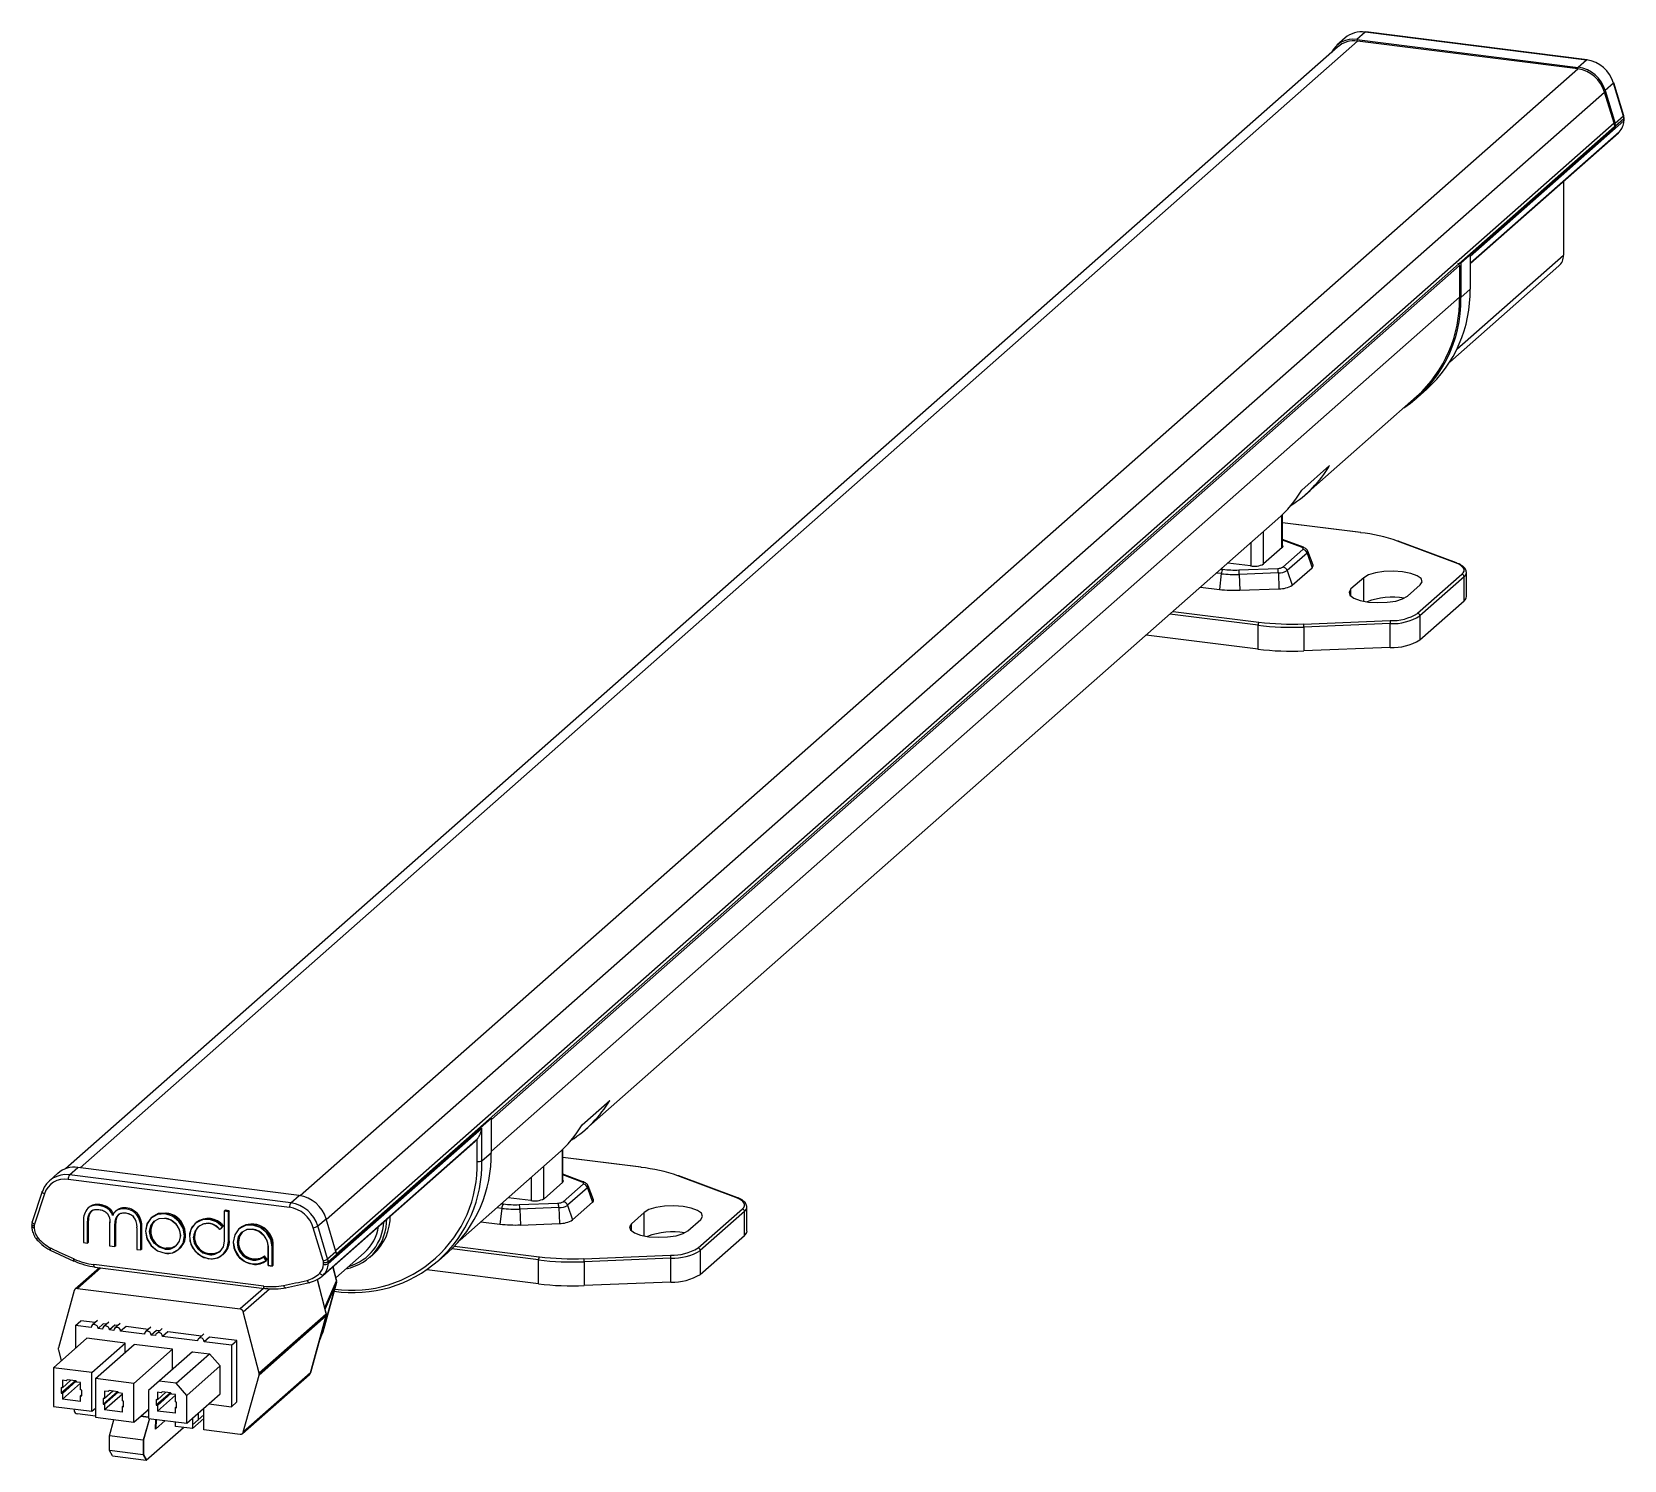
# Paper-space layout '_Dimetric' of a CAD drawing. Header units: millimetres. Extents: x -66 to 66, y -65 to 53.
import ezdxf

# ---------------------------------------------------------------- set-up
doc = ezdxf.new("R2010")
doc.units = ezdxf.units.MM

psp = doc.layouts.new('_Dimetric')

# ---------------------------------------------------------------- linework, layer by layer
at = {"color": 7, "linetype": 'Continuous', "lineweight": 25}
for p, q in [((44.47, 52.98), (43.78, 52.37)), ((62.8, 50.67), (44.47, 52.98)), ((62.84, 50.69), (44.51, 53)), ((42.18, 51.74), (-63.11, -41.11)), ((42.82, 52.5), (42.13, 51.89)), ((43.78, 52.37), (62.11, 50.06)), ((62.06, 49.93), (43.83, 52.22)), ((62.8, 50.67), (62.11, 50.06)), ((65.87, 46.06), (65.05, 48.78)), ((65.07, 45.43), (64.28, 48.01)), ((65.03, 48.75), (64.34, 48.14)), ((64.34, 48.14), (65.16, 45.42)), ((65.85, 46.03), (65.03, 48.75)), ((-40.7, -48.15), (65.1, 45.16)), ((65.2, 45.15), (52.38, 33.85)), ((53.16, 34.41), (65.89, 45.63)), ((65.2, 45.15), (65.1, 45.16)), ((65.85, 46.03), (65.16, 45.42)), ((65.89, 45.79), (65.2, 45.19)), ((65.2, 45.19), (65.2, 45.15)), ((65.91, 45.83), (65.87, 46.06)), ((65.89, 45.63), (65.89, 45.79)), ((65.91, 45.67), (65.91, 45.83)), ((53.18, 33.84), (65.44, 44.65)), ((65.44, 44.65), (65.5, 44.71)), ((60.89, 40.64), (60.89, 34.51)), ((53.16, 34.41), (53.16, 31.7)), ((53.16, 34.41), (53.16, 34.22)), ((51.47, 25.66), (60.51, 33.63)), ((52.29, 33.86), (52.38, 33.85)), ((52.29, 33.67), (52.29, 31.03)), ((52.38, 33.85), (52.38, 31.02)), ((53.18, 31.74), (53.18, 34.22)), ((53.16, 31.7), (52.38, 31.02)), ((39.53, 14.7), (48.73, 22.81)), ((48.79, 22.74), (49.57, 23.42)), ((41.52, 17.09), (39.22, 15.06)), ((-20.04, -37.83), (37.24, 12.68)), ((37.63, 10.34), (37.63, 13.05)), ((44.1, 11.56), (37.63, 12.37)), ((39.35, 10.33), (37.63, 10.97)), ((51.95, 9.05), (47.14, 10.85)), ((52.02, 9.05), (47.21, 10.84)), ((37.61, 10.32), (36.06, 8.95)), ((37.66, 8.7), (39.31, 10.16)), ((39.66, 9.86), (38.01, 8.41)), ((39.66, 9.86), (40.08, 8.64)), ((40.16, 8.86), (39.71, 10.01)), ((32.56, 8.15), (32.4, 6.84)), ((34.98, 8.79), (33.09, 9.02)), ((34.01, 8.46), (37.23, 8.59)), ((37.28, 8.22), (34.05, 8.09)), ((34.05, 8.09), (34.1, 6.77)), ((37.28, 8.22), (37.33, 6.9)), ((38.01, 8.41), (38.43, 7.19)), ((38.43, 7.19), (40.08, 8.64)), ((48.81, 4.87), (52.48, 8.1)), ((52.86, 6.26), (52.86, 8.24)), ((30.84, 7.04), (32.4, 6.84)), ((34.1, 6.77), (37.33, 6.9)), ((44.35, 7.81), (43.28, 6.88)), ((47.96, 6.29), (49.02, 7.22)), ((52.66, 7.89), (49, 4.65)), ((52.66, 5.91), (52.66, 7.89)), ((49, 2.67), (52.66, 5.91)), ((39.36, 3.98), (46.53, 4.27)), ((46.55, 4.02), (39.38, 3.73)), ((46.55, 2.04), (46.55, 4.02)), ((49, 4.65), (49, 2.67)), ((35.6, 1.9), (26.34, 3.07)), ((35.6, 1.9), (35.6, 3.88)), ((39.38, 3.73), (39.38, 1.75)), ((46.55, 2.04), (39.38, 1.75)), ((-20.35, -37.48), (-18.05, -35.45)), ((-41.38, -48.97), (-28.65, -37.74)), ((-27.87, -36.93), (-40.69, -48.24)), ((-28.65, -40.45), (-28.65, -37.74)), ((-27.97, -36.92), (-27.87, -36.93)), ((-27.87, -39.76), (-27.87, -36.93)), ((-41.82, -49.95), (-29.2, -38.82)), ((-41.77, -49.89), (-29.14, -38.76)), ((-29.2, -38.82), (-29.14, -38.76)), ((-29.04, -40.51), (-29.04, -38.65)), ((-21.94, -42.21), (-21.94, -39.49)), ((-30.46, -47.03), (-22.34, -39.86)), ((-28.65, -40.45), (-27.87, -39.76)), ((-15.46, -40.98), (-21.94, -40.17)), ((-63.76, -41.49), (-64.45, -42.1)), ((-44.58, -44.31), (-62.9, -42)), ((-62.8, -41.62), (-62.11, -41.01)), ((-44.47, -43.93), (-62.8, -41.62)), ((-43.78, -43.32), (-62.11, -41.01)), ((-20.22, -42.21), (-21.94, -41.56)), ((-7.62, -43.49), (-12.42, -41.69)), ((-7.55, -43.49), (-12.35, -41.69)), ((-65.04, -43.01), (-65.87, -45.52)), ((-64.87, -43.2), (-65.69, -45.71)), ((-44.47, -43.93), (-43.78, -43.32)), ((-21.95, -42.22), (-23.51, -43.59)), ((-21.91, -43.84), (-20.26, -42.38)), ((-19.91, -42.68), (-21.56, -44.13)), ((-19.91, -42.68), (-19.49, -43.89)), ((-19.41, -43.68), (-19.86, -42.53)), ((-61.27, -44.38), (-61.27, -44.39)), ((-59.35, -44.52), (-59.44, -44.59)), ((-59, -44.66), (-59, -44.66)), ((-54.8, -44.78), (-54.88, -44.85)), ((-49.9, -44.55), (-49.98, -44.62)), ((-49.63, -44.66), (-49.98, -44.62)), ((-49.98, -44.62), (-49.98, -47.1)), ((-49.64, -44.67), (-49.98, -44.62)), ((-49.56, -44.59), (-49.9, -44.55)), ((-49.56, -44.59), (-49.64, -44.67)), ((-49.64, -47.14), (-49.64, -44.67)), ((-49.63, -47.14), (-49.63, -44.66)), ((-49.56, -47.07), (-49.56, -44.59)), ((-27.01, -44.39), (-27.17, -45.7)), ((-24.59, -43.75), (-26.48, -43.51)), ((-25.56, -44.08), (-22.34, -43.95)), ((-22.29, -44.32), (-25.52, -44.45)), ((-25.52, -44.45), (-25.46, -45.77)), ((-22.29, -44.32), (-22.24, -45.64)), ((-21.56, -44.13), (-21.14, -45.35)), ((-21.14, -45.35), (-19.49, -43.89)), ((-15.22, -44.73), (-16.28, -45.66)), ((-10.75, -47.67), (-7.09, -44.44)), ((-6.9, -44.65), (-10.57, -47.88)), ((-6.9, -46.63), (-6.9, -44.65)), ((-6.71, -46.28), (-6.71, -44.3)), ((-65.87, -45.52), (-65.91, -45.75)), ((-65.91, -45.75), (-65.91, -45.92)), ((-65.71, -45.85), (-65.71, -46.01)), ((-61.63, -45.43), (-61.63, -47.23)), ((-61.22, -45.39), (-61.3, -45.46)), ((-61.3, -47.27), (-61.3, -45.46)), ((-61.3, -47.27), (-61.3, -45.46)), ((-61.22, -47.2), (-61.22, -45.39)), ((-59.47, -45.58), (-59.47, -47.5)), ((-58.96, -45.61), (-59.04, -45.68)), ((-59.04, -47.56), (-59.04, -45.68)), ((-59.04, -47.55), (-59.04, -45.68)), ((-58.96, -47.49), (-58.96, -45.61)), ((-57.17, -44.82), (-57.25, -44.89)), ((-57.21, -46.02), (-57.21, -47.79)), ((-56.79, -46), (-56.88, -46.07)), ((-56.88, -47.83), (-56.88, -46.07)), ((-56.79, -45.91), (-56.87, -45.98)), ((-56.87, -47.83), (-56.87, -46.07)), ((-56.79, -47.76), (-56.79, -46)), ((-55.94, -45.11), (-56.03, -45.18)), ((-52.31, -45.57), (-52.39, -45.64)), ((-51.25, -45.31), (-51.17, -45.24)), ((-50.35, -46.15), (-50.13, -45.91)), ((-50.27, -46.08), (-50.35, -46.15)), ((-50.34, -46.15), (-50.13, -45.9)), ((-50.05, -45.83), (-50.27, -46.08)), ((-50.05, -45.83), (-50.13, -45.91)), ((-48.68, -46.03), (-48.76, -46.1)), ((-47.62, -45.76), (-47.54, -45.69)), ((-41.79, -48.72), (-42.61, -46)), ((-42.24, -45.85), (-41.55, -45.25)), ((-41.42, -48.57), (-42.24, -45.85)), ((-40.73, -47.97), (-41.55, -45.25)), ((-28.73, -45.5), (-27.17, -45.7)), ((-25.46, -45.77), (-22.24, -45.64)), ((-11.6, -46.25), (-10.54, -45.32)), ((-61.63, -47.23), (-61.3, -47.27)), ((-61.22, -47.2), (-61.3, -47.27)), ((-53.19, -46.61), (-53.27, -46.68)), ((-52.44, -46.7), (-52.52, -46.78)), ((-49.56, -47.07), (-49.64, -47.14)), ((-49.56, -47.07), (-49.63, -47.14)), ((-48.81, -47.16), (-48.89, -47.23)), ((-10.57, -49.86), (-6.9, -46.63)), ((-64.4, -47.84), (-62.43, -48.77)), ((-59.47, -47.5), (-59.04, -47.56)), ((-58.96, -47.49), (-59.04, -47.56)), ((-57.21, -47.79), (-56.88, -47.83)), ((-56.79, -47.76), (-56.88, -47.83)), ((-54.8, -47.69), (-54.88, -47.76)), ((-53.74, -47.77), (-53.66, -47.7)), ((-51.25, -48.22), (-51.17, -48.15)), ((-50.11, -48.23), (-50.03, -48.16)), ((-47.62, -48.67), (-47.54, -48.6)), ((-46.64, -48.33), (-46.72, -48.4)), ((-46.5, -48.7), (-46.72, -48.4)), ((-46.5, -48.7), (-46.72, -48.4)), ((-46.42, -48.63), (-46.64, -48.33)), ((-46.42, -48.63), (-46.5, -48.7)), ((-46.35, -47.55), (-46.35, -49.13)), ((-46.35, -49.13), (-46.35, -47.55)), ((-45.93, -47.52), (-46.01, -47.59)), ((-45.93, -47.55), (-46.01, -47.62)), ((-46.01, -49.18), (-46.01, -47.62)), ((-46.01, -47.62), (-46.01, -49.17)), ((-45.93, -49.1), (-45.93, -47.55)), ((-41.42, -48.57), (-40.73, -47.97)), ((-41.38, -48.81), (-40.69, -48.2)), ((-40.74, -50.13), (-38.39, -48.06)), ((-40.69, -48.24), (-40.69, -48.2)), ((-37.92, -48.45), (-37.64, -48.2)), ((-32.24, -48.73), (-31.46, -48.04)), ((-23.97, -50.64), (-23.97, -48.66)), ((-20.21, -48.56), (-13.04, -48.27)), ((-13.01, -48.52), (-20.18, -48.81)), ((-13.01, -50.5), (-13.01, -48.52)), ((-10.57, -47.88), (-10.57, -49.86)), ((-60.31, -49.31), (-62.33, -51.09)), ((-46.71, -50.83), (-60.77, -49.05)), ((-60.7, -49.26), (-46.64, -51.03)), ((-46.35, -49.13), (-46.01, -49.18)), ((-46.01, -49.17), (-46.35, -49.13)), ((-45.93, -49.1), (-46.01, -49.18)), ((-41.77, -49.03), (-41.77, -48.87)), ((-41.38, -48.97), (-41.38, -48.81)), ((-40.68, -50.36), (-40.98, -49.2)), ((-23.97, -50.64), (-33.2, -49.48)), ((-20.18, -48.81), (-20.18, -50.79)), ((-62.4, -51.2), (-63.71, -55.94)), ((-62.13, -51.03), (-48.67, -52.72)), ((-44.9, -50.97), (-42.93, -50.54)), ((-41.53, -53.1), (-42.26, -50.26)), ((-40.68, -50.52), (-41.82, -54.65)), ((-41.81, -54.64), (-40.68, -50.51)), ((-13.01, -50.5), (-20.18, -50.79)), ((-62.3, -54.09), (-61.86, -53.7)), ((-60.66, -53.85), (-61.86, -53.7)), ((-60.46, -53.68), (-60.91, -54.07)), ((-59.99, -53.94), (-60.43, -54.33)), ((-59.73, -53.97), (-59.99, -53.94)), ((-59.53, -53.8), (-59.97, -54.19)), ((-58.59, -53.91), (-59.04, -54.3)), ((-47.1, -58.03), (-48.4, -52.97)), ((-41.55, -53.14), (-47.1, -58.03)), ((-47.1, -58.19), (-41.55, -53.29)), ((-41.54, -53.21), (-47.09, -58.11)), ((-41.55, -53.29), (-42.85, -58.02)), ((-42.83, -58), (-41.53, -53.26)), ((-64.12, -57.59), (-61.36, -55.15)), ((-62.3, -54.09), (-62.3, -55.98)), ((-60.99, -54.26), (-62.3, -54.09)), ((-58.18, -55.55), (-61.36, -55.15)), ((-60.05, -54.38), (-60.43, -54.33)), ((-59.05, -54.06), (-59.49, -54.45)), ((-59.12, -54.49), (-59.49, -54.45)), ((-58.79, -54.09), (-59.05, -54.06)), ((-58.11, -54.17), (-58.56, -54.56)), ((-56.59, -54.81), (-58.56, -54.56)), ((-56.27, -54.41), (-58.11, -54.17)), ((-56.07, -54.23), (-56.51, -54.62)), ((-55.59, -54.49), (-56.03, -54.88)), ((-55.66, -54.93), (-56.03, -54.88)), ((-55.33, -54.53), (-55.59, -54.49)), ((-55.13, -54.35), (-55.57, -54.74)), ((-54.65, -54.61), (-55.1, -55)), ((-52.2, -55.37), (-55.1, -55)), ((-51.87, -54.96), (-54.65, -54.61)), ((-51.67, -54.79), (-52.11, -55.18)), ((-51.19, -55.05), (-51.63, -55.44)), ((-48.95, -55.33), (-51.19, -55.05)), ((-49.39, -55.72), (-48.95, -55.33)), ((-48.95, -60.42), (-48.95, -55.33)), ((-42.09, -55.3), (-41.83, -54.68)), ((-63.71, -56.09), (-63.47, -57.01)), ((-60.94, -57.99), (-58.18, -55.55)), ((-60.65, -58.49), (-57.43, -55.65)), ((-58.18, -56.31), (-58.18, -55.55)), ((-57.47, -58.89), (-54.25, -56.05)), ((-54.25, -56.05), (-57.43, -55.65)), ((-52.62, -56.26), (-56.26, -59.47)), ((-54.25, -57.7), (-54.25, -56.05)), ((-53.97, -58.86), (-51.21, -56.43)), ((-52.62, -56.26), (-51.21, -56.43)), ((-49.39, -55.72), (-51.63, -55.44)), ((-51.21, -56.43), (-50.32, -57.44)), ((-49.39, -55.72), (-49.39, -60.81)), ((-60.94, -57.99), (-64.12, -57.59)), ((-64.12, -57.59), (-64.12, -60.79)), ((-60.94, -61.19), (-60.94, -57.99)), ((-53.08, -59.87), (-50.32, -57.44)), ((-50.32, -59.75), (-50.32, -57.44)), ((-62.3, -58.66), (-63.47, -59.7)), ((-63.37, -59.24), (-63.47, -59.22)), ((-63.47, -59.22), (-63.47, -59.7)), ((-63.07, -58.66), (-63.37, -58.62)), ((-63.37, -58.62), (-63.37, -59.24)), ((-62.67, -58.62), (-63.37, -59.24)), ((-62.24, -58.71), (-63.37, -59.71)), ((-61.88, -58.86), (-63.37, -60.18)), ((-63.07, -58.66), (-62.97, -58.58)), ((-62.27, -58.67), (-62.97, -58.58)), ((-62.27, -58.67), (-62.18, -58.77)), ((-61.88, -58.81), (-62.18, -58.77)), ((-61.88, -59.42), (-61.88, -58.81)), ((-57.47, -58.89), (-60.65, -58.49)), ((-60.65, -58.49), (-60.65, -61.69)), ((-57.47, -62.09), (-57.47, -58.89)), ((-53.97, -58.86), (-55.37, -58.69)), ((-53.08, -59.87), (-53.97, -58.86)), ((-48.47, -63.04), (-42.92, -58.14)), ((-42.85, -58.02), (-48.4, -62.92)), ((-48.4, -62.92), (-47.1, -58.19)), ((-63.47, -59.7), (-63.37, -59.71)), ((-63.37, -59.71), (-63.37, -60.18)), ((-61.88, -60.37), (-63.37, -60.18)), ((-61.78, -59.44), (-61.88, -59.42)), ((-61.88, -59.9), (-61.78, -59.81)), ((-61.88, -60.37), (-61.88, -59.9)), ((-61.88, -59.9), (-61.78, -59.91)), ((-61.78, -59.91), (-61.78, -59.44)), ((-58.83, -59.56), (-60, -60.6)), ((-59.9, -60.14), (-60, -60.12)), ((-60, -60.12), (-60, -60.6)), ((-60, -60.6), (-59.9, -60.61)), ((-59.6, -59.56), (-59.9, -59.52)), ((-59.9, -59.52), (-59.9, -60.14)), ((-59.2, -59.52), (-59.9, -60.14)), ((-58.77, -59.61), (-59.9, -60.61)), ((-58.41, -59.76), (-59.9, -61.08)), ((-59.9, -60.61), (-59.9, -61.08)), ((-59.6, -59.56), (-59.51, -59.48)), ((-58.8, -59.57), (-59.51, -59.48)), ((-58.8, -59.57), (-58.71, -59.67)), ((-58.41, -59.71), (-58.71, -59.67)), ((-58.41, -60.32), (-58.41, -59.71)), ((-58.31, -60.34), (-58.41, -60.32)), ((-58.31, -60.81), (-58.31, -60.34)), ((-56.26, -59.47), (-56.26, -61.78)), ((-54.44, -59.65), (-55.61, -60.69)), ((-55.51, -60.23), (-55.61, -60.21)), ((-55.61, -60.21), (-55.61, -60.69)), ((-55.21, -59.65), (-55.51, -59.61)), ((-55.51, -59.61), (-55.51, -60.23)), ((-54.81, -59.61), (-55.51, -60.23)), ((-54.38, -59.7), (-55.51, -60.7)), ((-54.02, -59.85), (-55.51, -61.17)), ((-55.21, -59.65), (-55.12, -59.57)), ((-54.42, -59.66), (-55.12, -59.57)), ((-54.42, -59.66), (-54.32, -59.76)), ((-54.02, -59.8), (-54.32, -59.76)), ((-54.02, -60.41), (-54.02, -59.8)), ((-53.92, -60.43), (-54.02, -60.41)), ((-53.92, -60.9), (-53.92, -60.43)), ((-53.08, -62.18), (-50.32, -59.75)), ((-53.08, -62.18), (-53.08, -59.87)), ((-51.26, -60.58), (-49.39, -60.81)), ((-48.95, -60.42), (-49.39, -60.81)), ((-64.12, -60.79), (-60.94, -61.19)), ((-62.44, -61), (-62.4, -61.16)), ((-60.65, -61.59), (-62.13, -61.4)), ((-60.94, -61.19), (-60.65, -60.94)), ((-60.65, -61.69), (-57.47, -62.09)), ((-58.41, -61.27), (-59.9, -61.08)), ((-59.49, -63.21), (-59.12, -61.89)), ((-58.41, -60.8), (-58.31, -60.71)), ((-58.41, -61.27), (-58.41, -60.8)), ((-58.41, -60.8), (-58.31, -60.81)), ((-57.47, -62.09), (-56.26, -61.03)), ((-56.9, -61.59), (-56.26, -61.67)), ((-56.89, -61.58), (-56.26, -61.66)), ((-56.18, -61.79), (-56.69, -63.57)), ((-56.17, -61.79), (-56.67, -63.55)), ((-56.26, -61.14), (-56.37, -61.12)), ((-56.26, -61.09), (-56.32, -61.08)), ((-56.26, -61.78), (-53.08, -62.18)), ((-55.67, -62.67), (-55.65, -61.86)), ((-55.62, -62.63), (-55.59, -61.87)), ((-55.61, -60.69), (-55.51, -60.7)), ((-55.51, -60.7), (-55.51, -61.17)), ((-54.02, -61.36), (-55.51, -61.17)), ((-54.02, -60.89), (-53.92, -60.8)), ((-54.02, -61.36), (-54.02, -60.89)), ((-54.02, -60.89), (-53.92, -60.9)), ((-52.61, -61.77), (-52.61, -62.62)), ((-52.61, -62.62), (-51.66, -61.78)), ((-51.66, -61.49), (-52.6, -62.32)), ((-52.6, -61.75), (-52.6, -62.6)), ((-52.15, -61.36), (-52.15, -61.93)), ((-51.66, -62.72), (-51.66, -60.93)), ((-56.69, -63.57), (-59.49, -63.21)), ((-59.49, -64.44), (-59.49, -63.21)), ((-56.44, -65.24), (-53.36, -62.52)), ((-54.86, -61.96), (-55.67, -62.67)), ((-54.02, -62.44), (-54.02, -62.06)), ((-52.61, -62.62), (-54.02, -62.44)), ((-48.67, -63.1), (-51.66, -62.72)), ((-56.69, -64.79), (-59.49, -64.44)), ((-59.24, -64.88), (-59.49, -64.44)), ((-56.69, -63.57), (-56.69, -64.79)), ((-56.67, -63.55), (-56.67, -64.78)), ((-59.24, -64.88), (-56.44, -65.24)), ((-56.69, -64.79), (-56.44, -65.24)), ((-56.67, -64.78), (-56.42, -65.22))]:
    psp.add_line(p, q, dxfattribs=at)
at = {"color": 8, "linetype": 'Continuous', "lineweight": 25}
for p, q in [((-61.92, -41.04), (43.83, 52.22)), ((-43.7, -43.33), (62.06, 49.93)), ((-41.53, -45.31), (64.28, 48.01)), ((65.07, 45.43), (-40.75, -47.89)), ((65.5, 44.71), (53.18, 33.84)), ((52.06, 26.73), (60.89, 34.51)), ((52.29, 33.67), (-27.87, -37.03)), ((-27.87, -39.67), (52.29, 31.03)), ((37.58, 10.29), (37.58, 13)), ((44.08, 11.55), (37.63, 12.36)), ((34.99, 10.7), (34.99, 8.79)), ((36.02, 11.61), (36.02, 8.92)), ((39.21, 10.33), (37.63, 10.92)), ((32.56, 8.15), (32.16, 8.2)), ((32.54, 8.53), (32.69, 8.51)), ((43.28, 6.29), (43.28, 6.88)), ((44.35, 5.86), (44.35, 7.81)), ((35.6, 3.88), (28.3, 4.8)), ((28.56, 5.03), (35.67, 4.13)), ((-21.99, -42.25), (-21.99, -39.54)), ((-15.49, -40.99), (-21.94, -40.18)), ((-24.58, -41.84), (-24.58, -43.75)), ((-23.55, -40.93), (-23.55, -43.62)), ((-20.36, -42.21), (-21.94, -41.61)), ((-27.01, -44.39), (-27.42, -44.34)), ((-27.04, -44.01), (-26.87, -44.03)), ((-15.22, -46.68), (-15.22, -44.73)), ((-16.28, -46.25), (-16.28, -45.66)), ((-23.97, -48.66), (-31.15, -47.75)), ((-30.92, -47.52), (-23.9, -48.41)), ((-62.13, -51.03), (-60.2, -49.32)), ((-40.98, -49.2), (-40.68, -50.38)), ((-46.74, -51.02), (-48.67, -52.72)), ((-48.4, -52.97), (-46.23, -51.05)), ((-42.28, -50.27), (-41.55, -53.14)), ((-41.65, -52.61), (-40.68, -50.38)), ((-40.68, -50.52), (-41.63, -52.7)), ((-40.68, -50.52), (-40.68, -50.51)), ((-42.08, -55.29), (-41.82, -54.65)), ((-41.82, -54.65), (-41.83, -54.68)), ((-41.81, -54.64), (-41.82, -54.65))]:
    psp.add_line(p, q, dxfattribs=at)
at = {"color": 7, "linetype": 'Continuous', "lineweight": 25, "flags": 128}
for points in [[(44.47, 52.98), (44.49, 52.99), (44.51, 53)], [(62.8, 50.67), (62.82, 50.68), (62.84, 50.69)], [(65.03, 48.75), (65.04, 48.77), (65.05, 48.78), (65.05, 48.78)], [(65.89, 45.63), (65.9, 45.65), (65.91, 45.67)], [(53.18, 31.74), (53.18, 31.72), (53.16, 31.7)], [(44.1, 11.56), (44.09, 11.56), (44.08, 11.55)], [(39.31, 10.16), (39.33, 10.18), (39.34, 10.2), (39.34, 10.23), (39.33, 10.25), (39.31, 10.27), (39.29, 10.29), (39.25, 10.32), (39.21, 10.33)], [(49.02, 7.22), (49.18, 7.48), (49.1, 7.74), (48.77, 7.97), (48.25, 8.17), (47.57, 8.3), (46.8, 8.35), (46.02, 8.32), (45.31, 8.21), (44.73, 8.04), (44.35, 7.81)], [(52.48, 8.1), (52.59, 8.22), (52.65, 8.35), (52.65, 8.47), (52.61, 8.6), (52.51, 8.72), (52.37, 8.84), (52.18, 8.95), (51.95, 9.05)], [(43.28, 6.88), (43.13, 6.62), (43.21, 6.36), (43.53, 6.12), (44.06, 5.93), (44.74, 5.8), (45.51, 5.75), (46.28, 5.78), (47, 5.88), (47.57, 6.06), (47.96, 6.29)], [(-15.46, -40.98), (-15.47, -40.98), (-15.49, -40.99)], [(-65.04, -43.01), (-65.04, -43), (-65.03, -42.98)], [(-20.26, -42.38), (-20.24, -42.36), (-20.23, -42.34), (-20.23, -42.31), (-20.23, -42.29), (-20.25, -42.27), (-20.28, -42.24), (-20.31, -42.22), (-20.36, -42.21)], [(-7.09, -44.44), (-6.98, -44.32), (-6.92, -44.19), (-6.91, -44.07), (-6.96, -43.94), (-7.05, -43.82), (-7.19, -43.7), (-7.39, -43.59), (-7.62, -43.49)], [(-54.8, -44.78), (-55.42, -44.83), (-55.94, -45.11)], [(-55.94, -45.11), (-55.42, -44.83), (-54.8, -44.78)], [(-10.54, -45.32), (-10.38, -45.06), (-10.47, -44.8), (-10.79, -44.57), (-11.32, -44.37), (-12, -44.24), (-12.76, -44.19), (-13.54, -44.22), (-14.25, -44.33), (-14.83, -44.5), (-15.22, -44.73)], [(-54.88, -44.85), (-55.5, -44.9), (-56.03, -45.18), (-56.38, -45.67), (-56.5, -46.28), (-56.38, -46.91), (-56.03, -47.49), (-55.5, -47.9), (-54.88, -48.11)], [(-54.88, -44.85), (-55.5, -44.9), (-56.02, -45.18), (-56.37, -45.67), (-56.5, -46.27), (-56.37, -46.91), (-56.02, -47.48), (-55.5, -47.9), (-54.88, -48.1)], [(-54.88, -47.76), (-55.37, -47.6), (-55.78, -47.27), (-56.06, -46.82), (-56.16, -46.32), (-56.06, -45.84), (-55.78, -45.46), (-55.37, -45.23), (-54.88, -45.2)], [(-54.88, -47.76), (-55.37, -47.6), (-55.78, -47.27), (-56.06, -46.82), (-56.15, -46.32), (-56.06, -45.84), (-55.78, -45.46), (-55.37, -45.23), (-54.88, -45.19)], [(-54.88, -48.1), (-54.26, -48.06), (-53.74, -47.77), (-53.39, -47.29), (-53.27, -46.68), (-53.39, -46.04), (-53.74, -45.47), (-54.26, -45.05), (-54.88, -44.85)], [(-54.88, -45.19), (-54.39, -45.35), (-53.98, -45.68), (-53.71, -46.13), (-53.61, -46.64), (-53.71, -47.12), (-53.98, -47.5), (-54.39, -47.72), (-54.88, -47.76)], [(-51.25, -45.31), (-51.87, -45.35), (-52.39, -45.64), (-52.74, -46.12), (-52.86, -46.73), (-52.74, -47.37), (-52.39, -47.94), (-51.87, -48.36), (-51.25, -48.56)], [(-50.13, -45.91), (-50.62, -45.52), (-51.19, -45.32), (-51.77, -45.33), (-52.28, -45.56), (-52.66, -45.96), (-52.85, -46.5), (-52.83, -47.09), (-52.6, -47.66), (-52.19, -48.14), (-51.66, -48.46), (-51.07, -48.58), (-50.51, -48.48), (-50.05, -48.17), (-49.74, -47.71), (-49.64, -47.14)], [(-51.25, -45.65), (-51.74, -45.69), (-52.15, -45.91), (-52.42, -46.3), (-52.52, -46.77), (-52.42, -47.28), (-52.15, -47.73), (-51.74, -48.06), (-51.25, -48.22)], [(-52.31, -45.57), (-51.79, -45.28), (-51.17, -45.24)], [(-47.62, -45.76), (-48.23, -45.81), (-48.76, -46.1), (-49.11, -46.58), (-49.23, -47.18), (-49.11, -47.82), (-48.76, -48.39), (-48.23, -48.81), (-47.62, -49.01)], [(-46.01, -47.59), (-46.13, -46.96), (-46.48, -46.39), (-47, -45.97), (-47.62, -45.77), (-48.24, -45.81), (-48.76, -46.1), (-49.11, -46.58), (-49.23, -47.19)], [(-48.89, -47.23), (-48.79, -46.75), (-48.52, -46.37), (-48.11, -46.15), (-47.62, -46.11), (-47.13, -46.27), (-46.72, -46.6), (-46.45, -47.05), (-46.35, -47.55)], [(-47.62, -46.11), (-48.1, -46.14), (-48.51, -46.37), (-48.79, -46.75), (-48.89, -47.23), (-48.79, -47.73), (-48.51, -48.18), (-48.1, -48.51), (-47.62, -48.67)], [(-48.68, -46.03), (-48.16, -45.74), (-47.54, -45.69)], [(-16.28, -45.66), (-16.44, -45.92), (-16.35, -46.18), (-16.03, -46.42), (-15.51, -46.61), (-14.83, -46.74), (-14.06, -46.79), (-13.28, -46.76), (-12.57, -46.66), (-11.99, -46.48), (-11.6, -46.25)], [(-49.98, -47.1), (-50.08, -47.58), (-50.35, -47.96), (-50.76, -48.18), (-51.25, -48.22), (-51.74, -48.06), (-52.15, -47.73), (-52.43, -47.28), (-52.52, -46.78)], [(-48.47, -46.34), (-48.71, -46.68), (-48.81, -47.16)], [(-62.4, -48.75), (-62.41, -48.76), (-62.43, -48.77), (-62.43, -48.77)], [(-53.94, -47.46), (-54.32, -47.65), (-54.8, -47.69)], [(-42.08, -49.77), (-42.03, -49.81), (-41.99, -49.84), (-41.94, -49.87), (-41.9, -49.9), (-41.86, -49.91), (-41.82, -49.91), (-41.79, -49.91), (-41.77, -49.89)], [(-46.6, -51.02), (-46.62, -51.03), (-46.64, -51.03)], [(-60.43, -54.33), (-60.45, -54.22), (-60.51, -54.12), (-60.6, -54.05), (-60.71, -54.01), (-60.82, -54.02), (-60.91, -54.07), (-60.97, -54.15), (-60.99, -54.26)], [(-59.49, -54.45), (-59.51, -54.34), (-59.57, -54.24), (-59.67, -54.16), (-59.77, -54.13), (-59.88, -54.14), (-59.97, -54.19), (-60.03, -54.27), (-60.05, -54.38)], [(-58.56, -54.56), (-58.58, -54.45), (-58.64, -54.35), (-58.73, -54.28), (-58.84, -54.25), (-58.94, -54.25), (-59.04, -54.3), (-59.1, -54.39), (-59.12, -54.49)], [(-56.03, -54.88), (-56.05, -54.77), (-56.11, -54.67), (-56.2, -54.6), (-56.31, -54.56), (-56.42, -54.57), (-56.51, -54.62), (-56.57, -54.71), (-56.59, -54.81)], [(-55.1, -55), (-55.12, -54.89), (-55.18, -54.79), (-55.27, -54.72), (-55.38, -54.68), (-55.48, -54.69), (-55.57, -54.74), (-55.64, -54.82), (-55.66, -54.93)], [(-51.63, -55.44), (-51.66, -55.33), (-51.72, -55.23), (-51.81, -55.15), (-51.92, -55.12), (-52.02, -55.13), (-52.11, -55.18), (-52.17, -55.26), (-52.2, -55.37)]]:
    psp.add_lwpolyline(points, dxfattribs=at)
at = {"color": 8, "linetype": 'Continuous', "lineweight": 25, "flags": 128}
for points in [[(65.85, 46.03), (65.87, 46.04), (65.87, 46.06), (65.87, 46.06)], [(65.89, 45.79), (65.9, 45.81), (65.91, 45.83)], [(-64.87, -43.2), (-64.92, -43.17), (-64.96, -43.14), (-65, -43.11), (-65.02, -43.08), (-65.04, -43.05), (-65.05, -43.03), (-65.04, -43.01)], [(-65.71, -45.85), (-65.77, -45.84), (-65.81, -45.83), (-65.85, -45.81), (-65.88, -45.8), (-65.9, -45.78), (-65.91, -45.76), (-65.91, -45.75)], [(-65.71, -46.01), (-65.77, -46), (-65.81, -45.99), (-65.85, -45.97), (-65.88, -45.96), (-65.9, -45.94), (-65.91, -45.92), (-65.91, -45.92)], [(-65.69, -45.71), (-65.74, -45.68), (-65.79, -45.66), (-65.82, -45.63), (-65.85, -45.6), (-65.87, -45.57), (-65.87, -45.54), (-65.87, -45.52)], [(-62.43, -48.77), (-62.44, -48.76), (-62.45, -48.74), (-62.45, -48.71), (-62.44, -48.68), (-62.43, -48.63), (-62.42, -48.59)], [(-60.7, -49.26), (-60.71, -49.26), (-60.73, -49.25), (-60.74, -49.23), (-60.76, -49.2), (-60.76, -49.15), (-60.77, -49.11), (-60.77, -49.05)], [(-46.64, -51.03), (-46.64, -51.03), (-46.66, -51.02), (-46.68, -51), (-46.69, -50.97), (-46.7, -50.93), (-46.71, -50.88), (-46.71, -50.83)], [(-44.9, -50.97), (-44.92, -50.97), (-44.95, -50.96), (-44.97, -50.94), (-45, -50.91), (-45.02, -50.87), (-45.05, -50.82), (-45.06, -50.77)], [(-40.68, -50.36), (-40.68, -50.36), (-40.68, -50.38)], [(-41.53, -53.1), (-41.53, -53.11), (-41.53, -53.12), (-41.55, -53.14)], [(-41.55, -53.29), (-41.53, -53.27), (-41.53, -53.26)], [(-42.83, -58), (-42.83, -58), (-42.85, -58.02)]]:
    psp.add_lwpolyline(points, dxfattribs=at)
at = {"color": 7, "linetype": 'Continuous', "lineweight": 25}
for centre, radius, start, end in [((44.17, 50.92), 2.08, 81.793, 130.7098), ((43.47, 50.37), 2.02, 81.1905, 153.0862), ((43.54, 50.16), 2.09, 81.9124, 130.5904), ((62.4, 47.96), 2.75, 16.7925, 81.617), ((61.66, 47.21), 2.75, 16.7925, 81.617), ((61.71, 47.35), 2.75, 16.7925, 81.617), ((64.4, 45.18), 0.803, 0.1539, 17.0284), ((64.63, 45.61), 1.25, 313.8243, 0.9268), ((65.08, 45.79), 0.803, 0.1539, 17.0284), ((59.72, 34.49), 1.17, 312.158, 0.9777), ((52.12, 33.67), 0.164, 1.0587, 81.7605), ((42.23, 31.52), 10.93, 312.1806, 0.9551), ((41.65, 30.77), 10.74, 304.037, 1.3442), ((41.44, 30.85), 10.85, 312.1806, 0.9551), ((32.82, 22.33), 10.16, 302.7287, 328.963), ((30.5, 20.31), 10.18, 311.4277, 328.9451), ((42.53, -2.27), 13.9, 70.6059, 83.592), ((47.18, 10.74), 0.108, 70.1315, 107.8565), ((37.55, 10.42), 0.117, 303.4045, 45.7049), ((39.24, 9.72), 0.439, 18.8675, 81.6298), ((33.21, 8.12), 0.652, 142.6704, 177.3518), ((33.67, 17.21), 9.13, 262.9976, 272.3726), ((33.67, 16.49), 8.04, 262.9976, 272.3726), ((32.38, 8.08), 1.67, 0.4318, 13.3425), ((35.29, 10.41), 1.65, 259.2261, 297.8883), ((37.26, 9.36), 0.772, 268.0234, 301.2568), ((35.61, 8.2), 1.67, 0.4318, 13.3425), ((37.32, 9.54), 1.33, 268.0234, 301.2568), ((37.59, 8.27), 0.439, 18.8675, 81.6298), ((39.97, 8.8), 0.19, 303.4794, 17.9338), ((51.98, 8.95), 0.108, 70.1315, 107.8565), ((52.44, 7.88), 0.218, 1.0587, 81.7605), ((33.67, 17.2), 10.43, 262.9976, 272.3726), ((37.4, 8.89), 1.99, 268.0234, 301.2568), ((46.68, 0.49), 5.71, 79.796, 111.1232), ((52.38, 6.29), 0.476, 306.2241, 356.328), ((35.99, 3.9), 0.394, 144.9309, 183.5931), ((38.42, 26.57), 22.6, 262.9976, 272.3726), ((38.33, 3.76), 1.06, 358.4142, 12.3239), ((46.67, 8.39), 4.13, 268.0234, 301.2568), ((45.5, 4.04), 1.06, 358.4142, 12.3239), ((46.7, 8.43), 4.42, 268.0234, 301.2568), ((48.78, 4.65), 0.218, 1.0587, 81.7605), ((38.42, 26.89), 23.18, 262.9976, 272.3726), ((46.7, 6.45), 4.42, 268.0234, 301.2568), ((38.42, 24.91), 23.18, 262.9976, 272.3726), ((-26.76, -30.21), 10.16, 302.7287, 328.963), ((-29.08, -32.23), 10.18, 311.4277, 328.9451), ((-29.94, -37.91), 1.17, 313.0991, 320.6167), ((-39.31, -40.71), 10.66, 261.5242, 1.4234), ((-38.8, -39.94), 10.93, 312.1806, 0.9551), ((-28.93, -39.93), 0.591, 259.2261, 297.8883), ((-63.11, -43.62), 2.02, 81.186, 161.6682), ((-63.18, -43.75), 1.78, 81.186, 161.6682), ((-62.4, -43.08), 2.09, 81.9124, 130.5904), ((-62.31, -41.96), 0.591, 144.9309, 183.5931), ((-22.02, -42.12), 0.118, 303.9257, 50.5254), ((-17.04, -54.81), 13.9, 70.6059, 83.592), ((-12.39, -41.8), 0.108, 70.1315, 107.8565), ((-44.18, -46.04), 2.75, 16.7927, 81.617), ((-20.32, -42.82), 0.439, 18.8675, 81.6298), ((-7.59, -43.59), 0.108, 70.1315, 107.8565), ((-60.25, -45.32), 1.38, 137.5848, 184.4789), ((-60.2, -45.37), 1.1, 138.7602, 184.7557), ((-60.2, -45.37), 1.1, 138.7602, 184.7557), ((-60.12, -45.3), 1.1, 138.7602, 184.7557), ((-60.27, -45.3), 1.09, 17.5825, 40.4335), ((-60.26, -45.3), 1.09, 17.5825, 40.4335), ((-60.19, -45.23), 1.09, 17.5825, 40.4335), ((-55.07, -46.65), 1.89, 1.0587, 81.7605), ((-54.95, -46.52), 1.75, 317.6817, 85.0029), ((-43.99, -44.27), 0.591, 144.9309, 183.5931), ((-44.93, -46.7), 2.42, 16.7927, 81.617), ((-44.87, -46.65), 2.75, 16.7927, 81.617), ((-26.35, -44.42), 0.652, 142.6704, 177.3518), ((-25.89, -35.33), 9.13, 262.9976, 272.3726), ((-25.89, -36.05), 8.04, 262.9976, 272.3726), ((-27.18, -44.46), 1.67, 0.4318, 13.3425), ((-24.28, -42.13), 1.65, 259.2261, 297.8883), ((-22.31, -43.18), 0.772, 268.0234, 301.2568), ((-23.96, -44.33), 1.67, 0.4318, 13.3425), ((-22.24, -43), 1.33, 268.0234, 301.2568), ((-21.97, -44.27), 0.439, 18.8675, 81.6298), ((-19.59, -43.74), 0.19, 303.4794, 17.9338), ((-7.12, -44.66), 0.218, 1.0587, 81.7605), ((-65.26, -45.85), 0.449, 161.9761, 180.1722), ((-64.43, -45.99), 1.28, 180.7256, 220.6027), ((-57.95, -45.65), 1.09, 138.3913, 181.6773), ((-57.95, -45.65), 1.09, 138.3913, 181.6773), ((-57.87, -45.58), 1.09, 138.3913, 181.6773), ((-58.66, -45.96), 1.46, 0.622, 36.7913), ((-58.69, -46), 1.82, 0.6471, 37.7103), ((-58.67, -45.99), 1.8, 357.5447, 37.8197), ((-58.5, -45.94), 1.29, 356.7021, 0.006), ((-58.61, -45.93), 1.82, 0.6471, 37.7103), ((-58.59, -45.92), 1.8, 357.5447, 37.8197), ((-58.48, -45.98), 1.61, 356.7562, 0.0058), ((-58.4, -45.91), 1.61, 356.7562, 0.0058), ((-54.68, -46.31), 1.38, 140.1127, 264.8475), ((-55.15, -46.72), 1.89, 1.0587, 81.7605), ((-55.1, -46.67), 1.49, 1.0587, 81.7605), ((-51.33, -46.82), 1.19, 34.3595, 177.8612), ((-51.31, -46.68), 1.13, 134.9019, 181.0459), ((-51.05, -46.77), 1.39, 140.1989, 264.842), ((-51.31, -46.85), 1.62, 38.6783, 127.9874), ((-51.5, -47.13), 1.84, 41.8146, 82.0828), ((-51.45, -47.1), 1.46, 40.6657, 82.052), ((-51.42, -47.07), 1.84, 41.8146, 82.0828), ((-47.67, -47.45), 1.75, 357.8164, 125.1376), ((-47.89, -47.62), 1.88, 0.0997, 81.7846), ((-47.83, -47.57), 1.48, 1.0561, 81.7606), ((-47.81, -47.55), 1.88, 0.0997, 81.7846), ((-42.77, -45.05), 0.964, 279.2989, 303.2953), ((-40.66, -45.33), 4.13, 280.4679, 1.5057), ((-40.84, -45.32), 3.68, 311.8689, 351.3082), ((-40.48, -45.05), 4.24, 312.1039, 1.0318), ((-25.89, -35.34), 10.43, 262.9976, 272.3726), ((-22.17, -43.65), 1.99, 268.0234, 301.2568), ((-62.7, -44.56), 3.53, 220.0249, 241.9456), ((-54.72, -46.67), 1.11, 261.3986, 1.4206), ((-54.67, -46.72), 1.4, 261.3986, 1.4206), ((-54.63, -46.64), 1.44, 312.158, 0.9777), ((-51.06, -46.75), 1.39, 177.9772, 302.6203), ((-51.04, -47.17), 1.4, 261.3986, 1.4206), ((-50.98, -47.1), 1.43, 311.9247, 1.2528), ((-50.98, -47.1), 1.42, 311.8435, 1.2922), ((-47.48, -47.24), 1.75, 178.2869, 303.759), ((-47.51, -47.27), 1.38, 178.1501, 305.0901), ((-47.43, -47.2), 1.38, 178.1501, 305.0901), ((-47.42, -47.22), 1.38, 140.1198, 264.847), ((-12.89, -52.05), 5.71, 79.796, 111.1232), ((-7.18, -46.25), 0.476, 306.2241, 356.328), ((-29.78, 23.56), 79.18, 244.1049, 245.6604), ((-60.04, -43.37), 5.73, 245.5146, 262.6605), ((-59.9, -43.26), 6.03, 245.5146, 262.6605), ((-54.64, -46.56), 1.14, 261.8823, 307.9047), ((-51.08, -47.11), 1.12, 261.5846, 312.295), ((-51.01, -47.02), 1.14, 261.8837, 307.8069), ((-47.46, -47.55), 1.13, 261.8309, 311.0136), ((-47.41, -47.59), 1.44, 261.8756, 309.5432), ((-47.38, -47.48), 1.13, 261.8309, 311.0136), ((-47.64, -47.59), 1.63, 358.9464, 0.0006), ((-47.56, -47.52), 1.63, 358.9464, 0.0006), ((-41.94, -47.77), 0.964, 279.2989, 303.2953), ((-42.27, -48.87), 0.502, 0.1539, 17.0286), ((-42.18, -48.81), 0.803, 0.1539, 17.0286), ((-41.49, -48.2), 0.803, 0.1539, 17.0286), ((-23.57, -48.63), 0.394, 144.9309, 183.5931), ((-21.14, -25.65), 23.18, 262.9976, 272.3726), ((-21.14, -25.97), 22.6, 262.9976, 272.3726), ((-21.24, -48.78), 1.06, 358.4142, 12.3239), ((-12.9, -44.14), 4.13, 268.0234, 301.2568), ((-14.07, -48.49), 1.06, 358.4142, 12.3239), ((-12.86, -44.1), 4.42, 268.0234, 301.2568), ((-10.79, -47.89), 0.218, 1.0587, 81.7605), ((-43.78, -47.94), 2.5, 285.3673, 312.9763), ((-43.63, -47.89), 2.74, 285.258, 312.9749), ((-42.77, -49.04), 1, 313.8243, 0.9268), ((-41.66, -48.28), 0.591, 259.2261, 297.8883), ((-41.66, -48.45), 0.591, 259.2261, 297.8883), ((-42.63, -48.99), 1.25, 313.8243, 0.9268), ((-12.86, -46.08), 4.42, 268.0234, 301.2568), ((-62.17, -51.27), 0.243, 81.1765, 164.6619), ((-46.05, -45.76), 5.11, 262.6413, 281.1521), ((-45.91, -45.68), 5.38, 262.6413, 281.1521), ((-57.43, 10.97), 62.97, 281.3279, 283.1399), ((-40.97, -50.44), 0.3, 344.6205, 14.4256), ((-40.94, -50.45), 0.27, 344.6205, 15.3795), ((-21.14, -27.63), 23.18, 262.9976, 272.3726), ((-41.83, -53.22), 0.299, 0.1132, 14.5322), ((-41.81, -53.22), 0.271, 344.7455, 0.1246), ((-41.82, -53.18), 0.3, 344.6205, 14.4256), ((-42.1, -54.56), 0.3, 337.0532, 344.6205), ((-63.45, -56.01), 0.271, 164.7455, 180.1246), ((-63.42, -56.01), 0.299, 180.1132, 194.5322), ((-43.12, -57.92), 0.3, 311.4096, 344.6205), ((-62.09, -61.07), 0.33, 194.4541, 261.6106)]:
    psp.add_arc(centre, radius, start, end, dxfattribs=at)
at = {"color": 8, "linetype": 'Continuous', "lineweight": 25}
for centre, radius, start, end in [((39.27, 10.13), 0.217, 70.1534, 107.8722), ((39.59, 9.97), 0.127, 303.4794, 17.9338), ((52.38, 8.27), 0.475, 306.1858, 356.7701), ((-39.45, -40.76), 10.42, 262.3687, 1.4131), ((-20.29, -42.41), 0.217, 70.1534, 107.8722), ((-19.98, -42.57), 0.127, 303.4794, 17.9338), ((-7.18, -44.27), 0.475, 306.1858, 356.7701), ((-40.74, -45.38), 3.96, 285.7062, 358.1913), ((-66.93, -45.06), 2.33, 306.9819, 310.878), ((-43.08, -57.96), 0.24, 311.5893, 345.0302)]:
    psp.add_arc(centre, radius, start, end, dxfattribs=at)
at = {"color": 7, "linetype": 'Continuous', "lineweight": 25}
for points, knots in [([(65.07, 45.43), (65.07, 45.4), (65.09, 45.34), (65.1, 45.25), (65.1, 45.19), (65.11, 45.16)], [0, 0, 0, 0, 0.330031, 0.662183, 1, 1, 1, 1]), ([(39.7, 10.01), (39.69, 10.05), (39.65, 10.13), (39.55, 10.23), (39.45, 10.29), (39.37, 10.32), (39.35, 10.33)], [0, 0, 0, 0, 0.198079, 0.497579, 0.842478, 1, 1, 1, 1]), ([(52.85, 8.24), (52.83, 8.34), (52.8, 8.55), (52.54, 8.8), (52.26, 8.95), (52.05, 9.03), (52.02, 9.05)], [0, 0, 0, 0, 0.27716, 0.574207, 0.926082, 1, 1, 1, 1]), ([(-29.04, -38.65), (-29.03, -38.63), (-29, -38.6), (-28.95, -38.54), (-28.91, -38.47), (-28.87, -38.39), (-28.82, -38.31), (-28.77, -38.19), (-28.7, -38), (-28.67, -37.84), (-28.65, -37.74)], [0, 0, 0, 0, 0.071172, 0.147877, 0.23049, 0.319311, 0.414581, 0.516496, 0.715378, 1, 1, 1, 1]), ([(-19.87, -42.52), (-19.88, -42.49), (-19.91, -42.41), (-20.01, -42.31), (-20.12, -42.25), (-20.19, -42.22), (-20.22, -42.21)], [0, 0, 0, 0, 0.198079, 0.497579, 0.842478, 1, 1, 1, 1]), ([(-6.72, -44.3), (-6.73, -44.2), (-6.76, -43.99), (-7.03, -43.74), (-7.31, -43.58), (-7.51, -43.5), (-7.55, -43.49)], [0, 0, 0, 0, 0.27716, 0.574207, 0.926082, 1, 1, 1, 1]), ([(-59.44, -44.59), (-59.5, -44.52), (-59.56, -44.46), (-59.71, -44.36), (-59.79, -44.32), (-60.03, -44.22), (-60.19, -44.18), (-60.53, -44.13), (-60.7, -44.13), (-61.01, -44.2), (-61.15, -44.28), (-61.27, -44.39)], [0, 0, 0, 0, 0.125, 0.125, 0.25, 0.25, 0.5, 0.5, 0.75, 0.75, 1, 1, 1, 1]), ([(-59.43, -44.59), (-59.49, -44.52), (-59.56, -44.46), (-59.7, -44.36), (-59.78, -44.32), (-60.02, -44.21), (-60.19, -44.17), (-60.53, -44.13), (-60.7, -44.13), (-61.01, -44.2), (-61.15, -44.28), (-61.27, -44.38)], [0, 0, 0, 0, 0.125, 0.125, 0.25, 0.25, 0.5, 0.5, 0.75, 0.75, 1, 1, 1, 1]), ([(-59.35, -44.52), (-59.41, -44.45), (-59.48, -44.39), (-59.63, -44.29), (-59.7, -44.25), (-59.94, -44.15), (-60.11, -44.1), (-60.45, -44.06), (-60.62, -44.06), (-60.93, -44.13), (-61.07, -44.21), (-61.19, -44.32)], [0, 0, 0, 0, 0.125, 0.125, 0.25, 0.25, 0.5, 0.5, 0.75, 0.75, 1, 1, 1, 1]), ([(-61.19, -44.32), (-61.07, -44.21), (-60.93, -44.13), (-60.62, -44.06), (-60.45, -44.06), (-60.11, -44.1), (-59.94, -44.15), (-59.7, -44.25), (-59.63, -44.29), (-59.48, -44.39), (-59.41, -44.45), (-59.35, -44.52)], [0, 0, 0, 0, 0.25, 0.25, 0.5, 0.5, 0.75, 0.75, 0.875, 0.875, 1, 1, 1, 1]), ([(-61.03, -44.64), (-61.01, -44.63), (-60.97, -44.6), (-60.9, -44.56), (-60.82, -44.52), (-60.74, -44.5), (-60.65, -44.49), (-60.56, -44.48), (-60.46, -44.48), (-60.33, -44.49), (-60.16, -44.52), (-59.98, -44.58), (-59.81, -44.67), (-59.72, -44.76), (-59.68, -44.8)], [0, 0, 0, 0, 0.057276, 0.11468, 0.172903, 0.232607, 0.294408, 0.358858, 0.42645, 0.497606, 0.637036, 0.764501, 0.883913, 1, 1, 1, 1]), ([(-61.03, -44.64), (-61.01, -44.63), (-60.96, -44.59), (-60.9, -44.55), (-60.82, -44.52), (-60.74, -44.5), (-60.65, -44.48), (-60.56, -44.48), (-60.46, -44.48), (-60.33, -44.49), (-60.16, -44.52), (-59.98, -44.58), (-59.81, -44.67), (-59.72, -44.75), (-59.67, -44.79)], [0, 0, 0, 0, 0.057276, 0.11468, 0.172903, 0.232607, 0.294408, 0.358858, 0.42645, 0.497606, 0.637036, 0.764501, 0.883913, 1, 1, 1, 1]), ([(-57.25, -44.89), (-57.32, -44.81), (-57.4, -44.74), (-57.56, -44.62), (-57.65, -44.57), (-57.93, -44.46), (-58.13, -44.42), (-58.42, -44.42), (-58.52, -44.43), (-58.7, -44.48), (-58.79, -44.51), (-58.94, -44.61), (-59.02, -44.67), (-59.13, -44.8), (-59.18, -44.88), (-59.23, -44.97)], [0, 0, 0, 0, 0.125, 0.125, 0.25, 0.25, 0.5, 0.5, 0.625, 0.625, 0.75, 0.75, 0.875, 0.875, 1, 1, 1, 1]), ([(-57.25, -44.89), (-57.32, -44.81), (-57.39, -44.74), (-57.56, -44.62), (-57.65, -44.57), (-57.93, -44.46), (-58.13, -44.42), (-58.42, -44.42), (-58.51, -44.43), (-58.7, -44.47), (-58.78, -44.51), (-58.94, -44.61), (-59.01, -44.66), (-59.13, -44.8), (-59.18, -44.88), (-59.22, -44.97)], [0, 0, 0, 0, 0.125, 0.125, 0.25, 0.25, 0.5, 0.5, 0.625, 0.625, 0.75, 0.75, 0.875, 0.875, 1, 1, 1, 1]), ([(-57.17, -44.82), (-57.33, -44.68), (-57.65, -44.41), (-58.25, -44.32), (-58.7, -44.4), (-58.87, -44.56), (-58.92, -44.6)], [0, 0, 0, 0, 0.300463, 0.602933, 0.905213, 1, 1, 1, 1]), ([(-58.77, -44.93), (-58.74, -44.91), (-58.7, -44.88), (-58.63, -44.84), (-58.55, -44.8), (-58.44, -44.77), (-58.3, -44.76), (-58.13, -44.77), (-57.95, -44.8), (-57.79, -44.86), (-57.63, -44.96), (-57.54, -45.04), (-57.5, -45.09)], [0, 0, 0, 0, 0.0630185, 0.125784, 0.1890647, 0.25361, 0.3735898, 0.5014293, 0.6290497, 0.7503055, 0.8771884, 1, 1, 1, 1]), ([(-58.76, -44.92), (-58.74, -44.91), (-58.7, -44.87), (-58.63, -44.83), (-58.55, -44.8), (-58.44, -44.77), (-58.3, -44.75), (-58.13, -44.76), (-57.95, -44.8), (-57.78, -44.86), (-57.62, -44.95), (-57.54, -45.04), (-57.49, -45.08)], [0, 0, 0, 0, 0.0630185, 0.125784, 0.1890647, 0.25361, 0.3735898, 0.5014293, 0.6290497, 0.7503055, 0.8771884, 1, 1, 1, 1]), ([(-65.91, -45.92), (-65.9, -46.02), (-65.89, -46.27), (-65.78, -46.5), (-65.71, -46.64)], [0, 0, 0, 0, 0.4031603, 1, 1, 1, 1]), ([(-65.71, -46.64), (-65.7, -46.66), (-65.66, -46.77), (-65.59, -46.86), (-65.53, -46.93)], [0, 0, 0, 0, 0.239722, 1, 1, 1, 1]), ([(-65.53, -46.93), (-65.43, -47.04), (-65.15, -47.34), (-64.75, -47.65), (-64.45, -47.81), (-64.38, -47.85)], [0, 0, 0, 0, 0.301757, 0.833397, 1, 1, 1, 1]), ([(-64.36, -47.67), (-64.37, -47.69), (-64.38, -47.72), (-64.39, -47.76), (-64.4, -47.79), (-64.4, -47.82), (-64.4, -47.83), (-64.4, -47.84), (-64.39, -47.85), (-64.38, -47.85), (-64.37, -47.84), (-64.36, -47.84), (-64.35, -47.83)], [0, 0, 0, 0, 0.121617, 0.2384337, 0.3504485, 0.4576601, 0.5600673, 0.6576688, 0.7504636, 0.8384509, 0.9216299, 1, 1, 1, 1]), ([(-43.12, -50.35), (-43.11, -50.37), (-43.1, -50.4), (-43.08, -50.44), (-43.05, -50.48), (-43.03, -50.51), (-43.01, -50.53), (-42.98, -50.54), (-42.96, -50.55), (-42.94, -50.55), (-42.93, -50.54), (-42.92, -50.54), (-42.91, -50.53)], [0, 0, 0, 0, 0.116894, 0.230035, 0.339424, 0.445059, 0.546939, 0.645063, 0.739432, 0.830045, 0.916901, 1, 1, 1, 1]), ([(-48.4, -52.97), (-48.4, -52.95), (-48.41, -52.92), (-48.44, -52.88), (-48.47, -52.84), (-48.51, -52.79), (-48.58, -52.74), (-48.64, -52.73), (-48.67, -52.72)], [0, 0, 0, 0, 0.126648, 0.251163, 0.37722, 0.508368, 0.75309, 1, 1, 1, 1]), ([(-47.09, -58.11), (-47.09, -58.1), (-47.09, -58.07), (-47.09, -58.05), (-47.1, -58.03)], [0, 0, 0, 0, 0.489052, 1, 1, 1, 1]), ([(-47.1, -58.19), (-47.09, -58.17), (-47.09, -58.15), (-47.09, -58.12), (-47.09, -58.11)], [0, 0, 0, 0, 0.510948, 1, 1, 1, 1]), ([(-48.67, -63.1), (-48.66, -63.1), (-48.63, -63.1), (-48.58, -63.09), (-48.54, -63.08), (-48.5, -63.06), (-48.47, -63.04), (-48.44, -63), (-48.41, -62.97), (-48.4, -62.94), (-48.4, -62.92)], [0, 0, 0, 0, 0.123385, 0.2444199, 0.366333, 0.492285, 0.6156239, 0.7427597, 0.8714877, 1, 1, 1, 1])]:
    psp.add_open_spline(points, degree=3, knots=knots, dxfattribs=at)
for points in [[(-59.68, -44.8), (-59.5, -45.03), (-59.43, -45.29), (-59.47, -45.58)], [(-59.67, -44.79), (-59.5, -45.03), (-59.43, -45.28), (-59.46, -45.58)]]:
    psp.add_open_spline(points, degree=3, dxfattribs=at)

doc.saveas('drawing.dxf')
